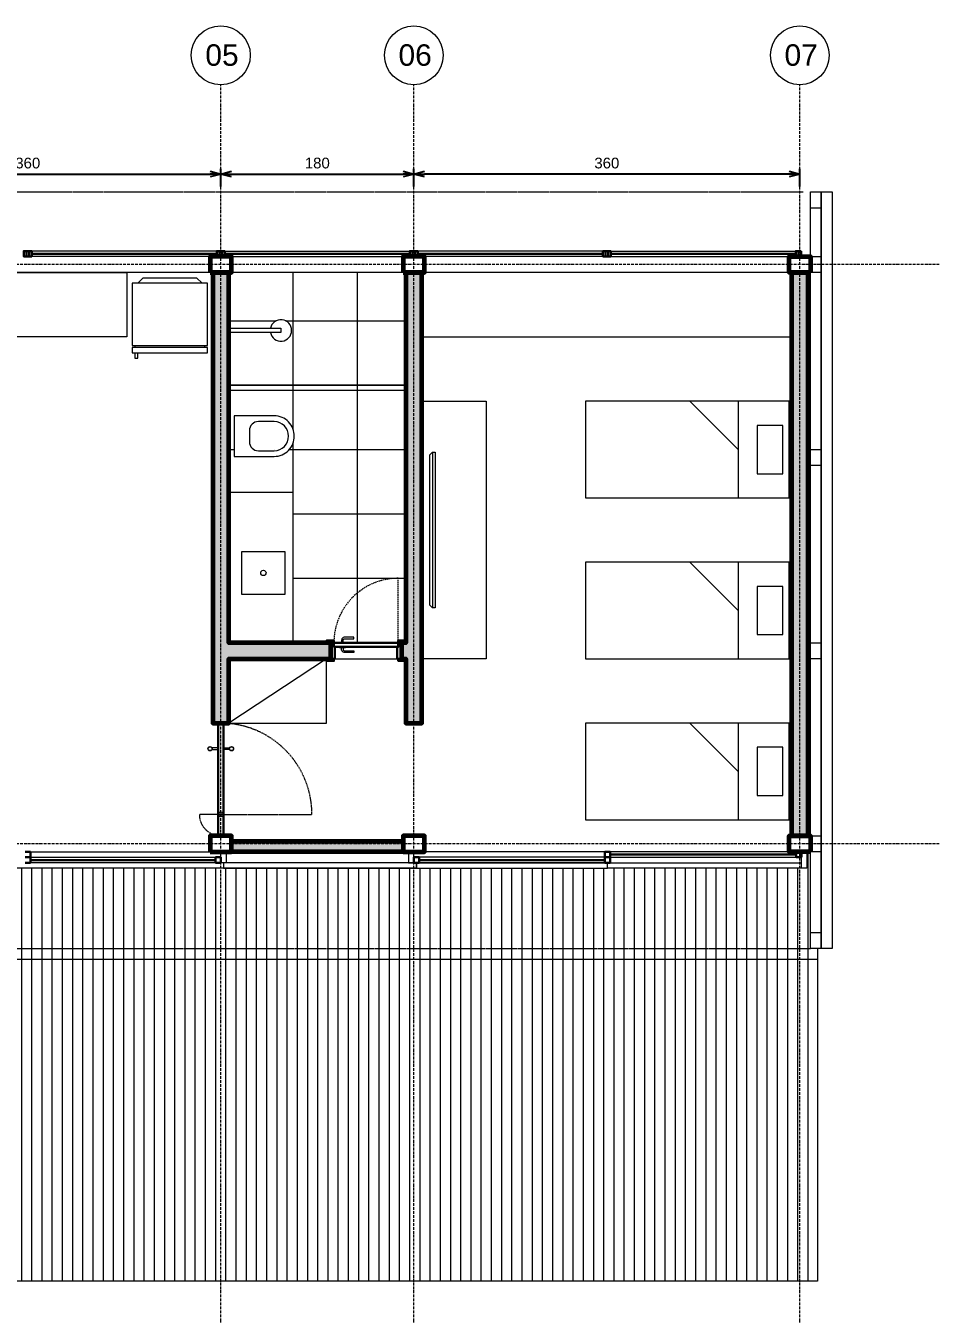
# Model space of a CAD drawing. Header units: metres. Extents: x -541 to 3567, y -3379 to 77.
# Drawn here: x 722 to 1574, y -2196 to -996 of the extents above; entities that cross this region are included whole.
import ezdxf

# ---------------------------------------------------------------- set-up
doc = ezdxf.new("R2010")
doc.units = ezdxf.units.M
doc.header["$LTSCALE"] = 0.2
doc.header["$PDMODE"] = 3
for name, pattern in [('ACAD_ISO10W100', [18, 12, -3, 0, -3]), ('HIDDEN', [9.525, 6.35, -3.175]), ('HIDDEN2', [4.7625, 3.175, -1.5875])]:
    doc.linetypes.add(name, pattern=pattern)
doc.layers.add('COTAS E ANOTAÇÕES', color=150, linetype='Continuous')
for name, color, linetype, lineweight in [('EIXOS', 8, 'ACAD_ISO10W100', 9), ('EQUIP', 61, 'Continuous', 9), ('HACH_LINHAS', 8, 'Continuous', 9), ('HACH_SÓLIDAS', 252, 'Continuous', 9), ('LINHA FINA', 1, 'Continuous', 9), ('LINHA GROSSA', 6, 'Continuous', 60), ('LINHA MÉDIA', 3, 'Continuous', 30), ('MOB', 13, 'Continuous', 9), ('PROJEÇAO', 30, 'HIDDEN2', 9)]:
    doc.layers.add(name, color=color, linetype=linetype, lineweight=lineweight)
doc.styles.add('0E1 2mm', font='arial.ttf', dxfattribs={"height": 2})
doc.styles.get("Standard").update_dxf_attribs({"font": 'arial.ttf'})
doc.dimstyles.get("Standard").update_dxf_attribs({"dimtxt": 10, "dimasz": 10, "dimexe": 5, "dimexo": 5, "dimgap": 5, "dimtad": 1, "dimdec": 0, "dimzin": 0, "dimdsep": 46, "dimtxsty": 'Standard', "dimblk": 'OPEN30', "dimcen": 2, "dimadec": 0, "dimazin": 0, "dimtfac": 1, "dimtdec": 0, "dimtofl": 0, "dimtmove": 0, "dimatfit": 3, "dimfxl": 1, "dimtolj": 1, "dimtzin": 0, "dimarcsym": 0})

# ---------------------------------------------------------------- blocks, each defined once
blk = doc.blocks.new('*U20')
at = {"color": 0}
for p, q in [((-0.45, -0.5), (0.45, -0.5)), ((0, -0.5), (-0.45, -0.95))]:
    blk.add_line(p, q, dxfattribs=at)
for points in [[(-0.45, -0.025), (-0.45, -1.925), (0.45, -1.925), (0.45, -0.025)], [(-0.225, -0.321875), (0.225, -0.321875), (0.225, -0.084375), (-0.225, -0.084375)]]:
    blk.add_lwpolyline(points, close=True, dxfattribs=at)
blk = doc.blocks.new('*U22')
at = {"color": 0}
for p, q in [((0.725, -0.05), (-0.725, -0.05)), ((0.37, -0.05), (-0.37, -0.05))]:
    blk.add_line(p, q, dxfattribs=at)
blk.add_lwpolyline([(-0.725, -0.075), (-0.725, -0.05), (-0.7, -0.025), (0.7, -0.025), (0.725, -0.05), (0.725, -0.075), (-0.725, -0.075)], dxfattribs=at)
blk = doc.blocks.new('_Open30')
at = {"color": 0, "linetype": 'ByBlock', "lineweight": -2}
for p, q in [((-1, 0.27), (0, 0)), ((0, 0), (-1, -0.27)), ((0, 0), (-1, 0))]:
    blk.add_line(p, q, dxfattribs=at)
blk = doc.blocks.new('*D34')
at = {"layer": 'COTAS E ANOTAÇÕES', "color": 0, "lineweight": -2, "transparency": 16777216}
for p, q in [((543.7, -1145.6), (543.7, -1128.9)), ((553.7, -1133.9), (893.7, -1133.9)), ((903.7, -1145.6), (903.7, -1128.9))]:
    blk.add_line(p, q, dxfattribs=at)
at = {"layer": 'Defpoints', "color": 0, "transparency": 16777216}
for p in [(903.7, -1133.9), (543.7, -1150.6), (903.7, -1150.6)]:
    blk.add_point(p, dxfattribs=at)
at = {"layer": 'COTAS E ANOTAÇÕES', "color": 0, "lineweight": -2, "transparency": 16777216, "xscale": 10, "yscale": 10, "zscale": 10, "rotation": 180}
blk.add_blockref('_Open30', (543.7, -1133.9), dxfattribs=at)
at = {"layer": 'COTAS E ANOTAÇÕES', "color": 0, "lineweight": -2, "transparency": 16777216, "xscale": 10, "yscale": 10, "zscale": 10}
blk.add_blockref('_Open30', (903.7, -1133.9), dxfattribs=at)
at = {"layer": 'COTAS E ANOTAÇÕES', "color": 0, "transparency": 16777216, "insert": (723.7, -1123.7), "char_height": 10, "attachment_point": 5}
blk.add_mtext('\\A1;360', dxfattribs=at)
blk = doc.blocks.new('*D35')
at = {"layer": 'COTAS E ANOTAÇÕES', "color": 0, "lineweight": -2, "transparency": 16777216}
for p, q in [((903.7, -1145.6), (903.7, -1128.9)), ((913.7, -1133.9), (1073.7, -1133.9)), ((1083.7, -1145.6), (1083.7, -1128.9))]:
    blk.add_line(p, q, dxfattribs=at)
at = {"layer": 'Defpoints', "color": 0, "transparency": 16777216}
for p in [(1083.7, -1133.9), (903.7, -1150.6), (1083.7, -1150.6)]:
    blk.add_point(p, dxfattribs=at)
at = {"layer": 'COTAS E ANOTAÇÕES', "color": 0, "lineweight": -2, "transparency": 16777216, "xscale": 10, "yscale": 10, "zscale": 10, "rotation": 180}
blk.add_blockref('_Open30', (903.7, -1133.9), dxfattribs=at)
at = {"layer": 'COTAS E ANOTAÇÕES', "color": 0, "lineweight": -2, "transparency": 16777216, "xscale": 10, "yscale": 10, "zscale": 10}
blk.add_blockref('_Open30', (1083.7, -1133.9), dxfattribs=at)
at = {"layer": 'COTAS E ANOTAÇÕES', "color": 0, "transparency": 16777216, "insert": (993.7, -1123.7), "char_height": 10, "attachment_point": 5}
blk.add_mtext('\\A1;180', dxfattribs=at)
blk = doc.blocks.new('*D36')
at = {"layer": 'COTAS E ANOTAÇÕES', "color": 0, "lineweight": -2, "transparency": 16777216}
for p, q in [((1083.7, -1145.6), (1083.7, -1128.9)), ((1433.7, -1133.9), (1093.7, -1133.9)), ((1443.7, -1145.6), (1443.7, -1128.9))]:
    blk.add_line(p, q, dxfattribs=at)
at = {"layer": 'Defpoints', "color": 0, "transparency": 16777216}
for p in [(1083.7, -1133.9), (1083.7, -1150.6), (1443.7, -1150.6)]:
    blk.add_point(p, dxfattribs=at)
at = {"layer": 'COTAS E ANOTAÇÕES', "color": 0, "lineweight": -2, "transparency": 16777216, "xscale": 10, "yscale": 10, "zscale": 10, "rotation": 180}
blk.add_blockref('_Open30', (1083.7, -1133.9), dxfattribs=at)
at = {"layer": 'COTAS E ANOTAÇÕES', "color": 0, "lineweight": -2, "transparency": 16777216, "xscale": 10, "yscale": 10, "zscale": 10}
blk.add_blockref('_Open30', (1443.7, -1133.9), dxfattribs=at)
at = {"layer": 'COTAS E ANOTAÇÕES', "color": 0, "transparency": 16777216, "insert": (1263.7, -1123.7), "char_height": 10, "attachment_point": 5}
blk.add_mtext('\\A1;360', dxfattribs=at)

msp = doc.modelspace()

# ---------------------------------------------------------------- hatches: boundary and pattern name
at = {"layer": 'HACH_LINHAS'}
h = msp.add_hatch(dxfattribs=at)
h.set_pattern_fill('_USER', color=256, scale=60, angle=90, double=1, pattern_type=0)
h.set_pattern_definition([(90, (11.2, -1570.64), (-60, 4e-15), []), (180, (11.2, -1570.64), (-7e-15, -60), [])])
h.paths.add_polyline_path([(911.2, -1281.6), (950, -1281.6, 9.898979), (950, -1277.6), (911.2, -1277.6), (911.2, -1225.6), (913.7, -1225.6), (1073.7, -1225.6), (1076.2, -1225.6), (1076.2, -1335.6), (911.2, -1335.6)])
h.paths.add_polyline_path([(911.2, -1335.6), (1076.2, -1335.6), (1076.2, -1568.6), (1069.2, -1568.6), (1069.2, -1510.6, 0.404482), (1009.2, -1568.6), (1002.2, -1568.6), (1002.2, -1570.6), (971.2, -1570.6), (971.2, -1430.6), (911.2, -1430.6)])
h.paths.add_polyline_path([(972.2, -1378.3, 0.411201), (953.6, -1359.2, -0.421162)], flags=16)
h.paths.add_polyline_path([(1069.2, -1510.6), (1069.2, -1570.6), (1019.9, -1570.6), (1019.9, -1570.1), (1017.9, -1570.1), (1017.9, -1568.1, -0.414214), (1018.9, -1567.1), (1027.9, -1567.1), (1027.9, -1565.6), (1018.9, -1565.6, 0.414214), (1016.4, -1568.1), (1016.4, -1570.1), (1014.4, -1570.1), (1009.2, -1570.6, -0.414214)])
edge = h.paths.add_edge_path(flags=16)
edge.add_line((916.2, -1397), (916.2, -1359.2))
edge.add_line((916.2, -1359.2), (953.6, -1359.2))
edge.add_arc((953.3, -1378.1), 18.9, 270.9729, 449.0271, ccw=False)
edge.add_line((953.6, -1397), (916.2, -1397))
at = {"layer": 'HACH_LINHAS', "transparency": 33554687}
h = msp.add_hatch(dxfattribs=at)
h.set_pattern_fill('ANSI31', color=256, scale=3, angle=45)
h.set_pattern_definition([(90, (-567.848, -3503.295), (-9.525, 2e-15), [])])
h.paths.add_polyline_path([(173.7, -2045.6), (-366.3, -2045.6), (-366.3, -2165.6), (173.7, -2165.6)])
h.paths.add_polyline_path([(1460.2, -2045.6), (1460.2, -1865.6), (173.7, -1865.6), (173.7, -2045.6), (173.7, -2165.6), (543.7, -2165.6), (1460.2, -2165.6)])
h.paths.add_polyline_path([(1453.7, -1765.6), (1450.2, -1765.6), (1450.2, -1780.6), (1445.2, -1780.6), (1264.4, -1780.6), (1086.2, -1780.6), (906.2, -1780.6), (4.1, -1780.6), (-177.1, -1780.6), (-357.8, -1780.6), (-362.8, -1780.6), (-362.8, -1765.6), (-366.3, -1765.6), (-366.3, -1855.6), (-366.3, -1865.6), (1460.2, -1865.6), (1460.2, -1855.6), (1453.7, -1855.6), (1453.7, -1840.6)])
at = {"layer": 'HACH_SÓLIDAS', "transparency": 33554687}
h = msp.add_hatch(color=256, dxfattribs=at)
h.dxf.hatch_style = 1
h.paths.add_polyline_path([(11.2, -1585.6), (15.2, -1585.6), (15.2, -1570.6), (11.2, -1570.6), (11.2, -1225.6), (-3.8, -1225.6), (-3.8, -1585.6), (-3.8, -1645.6), (11.2, -1645.6)])
h.paths.add_polyline_path([(191.2, -1225.6), (176.2, -1225.6), (176.2, -1570.6), (81.2, -1570.6), (81.2, -1585.6), (116.2, -1585.6), (176.2, -1585.6), (176.2, -1645.6), (191.2, -1645.6)])
h.paths.add_polyline_path([(173.7, -1755.6), (13.7, -1755.6), (13.7, -1765.6), (173.7, -1765.6)])
h.paths.add_polyline_path([(911.2, -1585.6), (971.2, -1585.6), (1006.2, -1585.6), (1006.2, -1570.6), (911.2, -1570.6), (911.2, -1225.6), (896.2, -1225.6), (896.2, -1585.6), (896.2, -1645.6), (911.2, -1645.6)])
h.paths.add_polyline_path([(1091.2, -1225.6), (1076.2, -1225.6), (1076.2, -1570.6), (1072.2, -1570.6), (1072.2, -1585.6), (1076.2, -1585.6), (1076.2, -1645.6), (1091.2, -1645.6)])
h.paths.add_polyline_path([(1073.7, -1755.6), (913.7, -1755.6), (913.7, -1765.6), (1073.7, -1765.6)])
h.paths.add_polyline_path([(1451.2, -1585.6), (1451.2, -1225.6), (1436.2, -1225.6), (1436.2, -1750.6), (1451.2, -1750.6)])
h.paths.add_polyline_path([(-348.8, -1225.6), (-363.8, -1225.6), (-363.8, -1585.6), (-363.8, -1750.6), (-348.8, -1750.6)])

# ---------------------------------------------------------------- linework, layer by layer
at = {"layer": 'EIXOS'}
for points in [[(903.7, -2265.6), (903.7, -1050.6)], [(1083.7, -2265.6), (1083.7, -1050.6)], [(1443.7, -2265.6), (1443.7, -1050.6)], [(1573.7, -1218.1), (-486.3, -1218.1)], [(1573.7, -1758.1), (-486.3, -1758.1)]]:
    msp.add_lwpolyline(points, dxfattribs=at)
at = {"layer": 'EIXOS', "linetype": 'Continuous'}
for centre, radius in [((903.7, -1023.2), 27.5), ((1083.7, -1023.2), 27.4), ((1443.7, -1023.2), 27.4)]:
    msp.add_circle(centre, radius, dxfattribs=at)
at = {"layer": 'EQUIP'}
for p, q in [((911.2, -1281.6), (911.2, -1277.6)), ((911.2, -1277.6), (959.8, -1277.6)), ((911.2, -1281.6), (911.2, -1277.6)), ((959.8, -1281.6), (911.2, -1281.6)), ((959.8, -1277.6), (959.8, -1281.6)), ((888.7, -1295.6), (888.7, -1293.6))]:
    msp.add_line(p, q, dxfattribs=at)
for points in [[(191.2, -1225.6), (816.2, -1225.6), (816.2, -1285.6), (191.2, -1285.6)], [(911.2, -1570.6), (971.2, -1570.6), (971.2, -1430.6), (911.2, -1430.6)], [(963.4, -1525.6), (923.4, -1525.6), (923.4, -1485.6), (963.4, -1485.6)]]:
    msp.add_lwpolyline(points, close=True, dxfattribs=at)
at = {"layer": 'EQUIP', "flags": 128}
for points in [[(891.2, -1235.6), (821.2, -1235.6), (821.2, -1293.6), (891.2, -1293.6)], [(891.2, -1295.6), (821.2, -1295.6), (821.2, -1300.6), (891.2, -1300.6)]]:
    msp.add_lwpolyline(points, close=True, dxfattribs=at)
for points in [[(826.2, -1235.6), (831.2, -1230.6), (881.2, -1230.6), (886.2, -1235.6)], [(823.7, -1293.6), (823.7, -1295.6)], [(823.7, -1300.6), (823.7, -1305.6), (826.2, -1305.6), (826.2, -1300.6)]]:
    msp.add_lwpolyline(points, dxfattribs=at)
at = {"layer": 'EQUIP'}
msp.add_lwpolyline([(972.2, -1378.3, 0.421162), (953.6, -1359.2), (916.5, -1359.2), (916.5, -1359.2), (916.5, -1359.2), (916.4, -1359.2), (916.4, -1359.2), (916.4, -1359.2), (916.4, -1359.2), (916.4, -1359.2), (916.4, -1359.2), (916.4, -1359.2), (916.4, -1359.2), (916.4, -1359.2), (916.4, -1359.2), (916.4, -1359.3), (916.4, -1359.3), (916.4, -1359.3), (916.4, -1359.3), (916.4, -1359.3), (916.4, -1359.3), (916.3, -1359.3), (916.3, -1359.3), (916.3, -1359.3), (916.3, -1359.3), (916.3, -1359.3), (916.3, -1359.3), (916.3, -1359.3), (916.3, -1359.3), (916.3, -1359.3), (916.3, -1359.3), (916.3, -1359.3), (916.3, -1359.3), (916.3, -1359.3), (916.3, -1359.3), (916.3, -1359.3), (916.3, -1359.3), (916.3, -1359.3), (916.3, -1359.3), (916.3, -1359.3), (916.3, -1359.3), (916.2, -1359.3), (916.2, -1359.4), (916.2, -1359.4), (916.2, -1359.4), (916.2, -1359.4), (916.2, -1359.4), (916.2, -1359.4), (916.2, -1359.4), (916.2, -1359.4), (916.2, -1359.4), (916.2, -1359.4), (916.2, -1359.4), (916.2, -1359.4), (916.2, -1359.4), (916.2, -1359.4), (916.2, -1359.4), (916.2, -1359.4), (916.2, -1359.5), (916.2, -1359.5), (916.2, -1359.5), (916.2, -1359.5), (916.2, -1359.5), (916.2, -1359.5), (916.2, -1359.5), (916.2, -1359.5), (916.2, -1359.5), (916.2, -1378.1), (916.2, -1396.8), (916.2, -1396.8), (916.2, -1396.8), (916.2, -1396.8), (916.2, -1396.8), (916.2, -1396.8), (916.2, -1396.8), (916.2, -1396.8), (916.2, -1396.8), (916.2, -1396.8), (916.2, -1396.8), (916.2, -1396.8), (916.2, -1396.9), (916.2, -1396.9), (916.2, -1396.9), (916.2, -1396.9), (916.2, -1396.9), (916.2, -1396.9), (916.2, -1396.9), (916.2, -1396.9), (916.2, -1396.9), (916.2, -1396.9), (916.2, -1396.9), (916.2, -1396.9), (916.2, -1396.9), (916.2, -1396.9), (916.3, -1396.9), (916.3, -1396.9), (916.3, -1396.9), (916.3, -1397), (916.3, -1397), (916.3, -1397), (916.3, -1397), (916.3, -1397), (916.3, -1397), (916.3, -1397), (916.3, -1397), (916.3, -1397), (916.3, -1397), (916.3, -1397), (916.3, -1397), (916.3, -1397), (916.3, -1397), (916.3, -1397), (916.3, -1397), (916.3, -1397), (916.4, -1397), (916.4, -1397), (916.4, -1397), (916.4, -1397), (916.4, -1397), (916.4, -1397), (916.4, -1397), (916.4, -1397), (916.4, -1397), (916.4, -1397), (916.4, -1397), (916.4, -1397), (916.4, -1397), (916.4, -1397), (916.4, -1397), (916.4, -1397), (916.5, -1397), (916.5, -1397), (916.5, -1397), (953.6, -1397, 0.421162), (972.2, -1378)], format="xyb", dxfattribs=at)
msp.add_lwpolyline([(938.8, -1364.6, 0.414604), (930.4, -1373), (930.4, -1383.3, 0.413823), (938.8, -1391.7), (953.6, -1391.7, 0.420619), (966.9, -1378.1, 0.421704), (953.6, -1364.6)], format="xyb", close=True, dxfattribs=at)
msp.add_circle((943.4, -1505.6), 2.5, dxfattribs=at)
msp.add_arc((959.8, -1279.6), 10, 191.537, 168.463, dxfattribs=at)
at = {"layer": 'LINHA FINA'}
for p, q in [((899.9, -1205.6), (727.4, -1205.6)), ((899.9, -1210.6), (727.4, -1210.6)), ((907.4, -1205.6), (1079.9, -1205.6)), ((907.4, -1210.6), (1079.9, -1210.6)), ((1260, -1205.6), (1087.4, -1205.6)), ((1260, -1210.6), (1087.4, -1210.6)), ((1267.4, -1205.6), (1439.9, -1205.6)), ((1267.4, -1210.6), (1439.9, -1210.6)), ((1010.2, -1585.6), (1068.2, -1585.6)), ((901.2, -1668.7), (895.6, -1668.7)), ((906.2, -1668.7), (911.8, -1668.7)), ((895.6, -1670.2), (901.2, -1670.2)), ((911.8, -1670.2), (906.2, -1670.2)), ((726.2, -1770.6), (898.7, -1770.6)), ((898.7, -1775.6), (726.2, -1775.6)), ((1261.9, -1770.6), (1088.7, -1770.6)), ((1088.7, -1775.6), (1261.9, -1775.6)), ((1440.2, -1765.6), (1266.9, -1765.6)), ((1266.9, -1770.6), (1440.2, -1770.6))]:
    msp.add_line(p, q, dxfattribs=at)
at = {"layer": 'LINHA FINA', "color": 1}
msp.add_line((1266.9, -1775.6), (1445.2, -1775.6), dxfattribs=at)
at = {"layer": 'LINHA FINA', "color": 3}
for points in [[(1463.7, -1165.6), (1453.7, -1165.6), (1453.7, -1150.6), (1463.7, -1150.6)], [(1463.7, -1150.6), (1473.7, -1150.6), (1473.7, -1855.6), (1463.7, -1855.6)], [(1463.7, -1225.6), (1453.7, -1225.6), (1453.7, -1210.6), (1463.7, -1210.6)], [(1463.7, -1405.6), (1453.7, -1405.6), (1453.7, -1390.6), (1463.7, -1390.6)], [(1463.7, -1585.6), (1453.7, -1585.6), (1453.7, -1570.6), (1463.7, -1570.6)], [(1463.7, -1765.6), (1453.7, -1765.6), (1453.7, -1750.6), (1463.7, -1750.6)], [(906.2, -1780.6), (1086.2, -1780.6), (1086.2, -1775.6), (906.2, -1775.6)], [(1086.2, -1780.6), (1264.4, -1780.6), (1264.4, -1775.6), (1086.2, -1775.6)], [(1463.7, -1855.6), (1453.7, -1855.6), (1453.7, -1840.6), (1463.7, -1840.6)]]:
    msp.add_lwpolyline(points, close=True, dxfattribs=at)
at = {"layer": 'LINHA FINA', "color": 1}
for points in [[(1463.7, -1150.6), (1463.7, -1150.6), (1463.7, -1855.6), (1453.7, -1855.6), (1453.7, -1150.6)], [(893.7, -1225.6), (553.7, -1225.6)], [(1073.7, -1225.6), (913.7, -1225.6)], [(1440.2, -1225.6), (1093.7, -1225.6)], [(1076.2, -1330.6), (911.2, -1330.6)], [(1076.2, -1335.6), (911.2, -1335.6)], [(724.4, -1765.6), (903.7, -1765.6)], [(1269.4, -1765.6), (1083.7, -1765.6)], [(1086.2, -1780.6), (4.1, -1780.6)], [(1445.2, -1780.6), (1264.4, -1780.6)], [(-366.3, -1855.6), (-366.3, -1865.6), (1460.2, -1865.6), (1460.2, -1865.6)], [(1460.2, -1855.6), (1460.2, -2045.6), (1460.2, -2045.6), (1460.2, -2165.6), (543.7, -2165.6)]]:
    msp.add_lwpolyline(points, dxfattribs=at)
at = {"layer": 'LINHA FINA'}
for points in [[(1014.4, -1570.6), (1014.4, -1570.1), (1019.9, -1570.1), (1019.9, -1570.6)], [(1014.4, -1574.6), (1014.4, -1575.1), (1019.9, -1575.1), (1019.9, -1574.6)]]:
    msp.add_lwpolyline(points, dxfattribs=at)
for points in [[(1017.9, -1570.1), (1017.9, -1568.1, -0.414214), (1018.9, -1567.1), (1027.9, -1567.1), (1027.9, -1565.6), (1018.9, -1565.6, 0.414214), (1016.4, -1568.1), (1016.4, -1570.1)], [(1017.9, -1575.1), (1017.9, -1577.1, 0.414214), (1018.9, -1578.1), (1027.9, -1578.1), (1027.9, -1579.6), (1018.9, -1579.6, -0.414214), (1016.4, -1577.1), (1016.4, -1575.1)]]:
    msp.add_lwpolyline(points, format="xyb", dxfattribs=at)
at = {"layer": 'LINHA FINA', "color": 3}
for points in [[(903.7, -1765.6), (908.7, -1765.6), (908.7, -1775.6), (903.7, -1775.6), (903.7, -1765.6)], [(1083.7, -1765.6), (1078.7, -1765.6), (1078.7, -1775.6), (1083.7, -1775.6), (1083.7, -1765.6)], [(1445.2, -1765.6), (1450.2, -1765.6), (1450.2, -1780.6), (1445.2, -1780.6), (1445.2, -1765.6)]]:
    msp.add_lwpolyline(points, dxfattribs=at)
at = {"layer": 'LINHA FINA'}
for centre, radius in [((893.7, -1669.4), 2), ((893.7, -1669.4), 1.8), ((913.7, -1669.4), 2), ((913.7, -1669.4), 1.8), ((903.7, -1730.6), 2.25), ((903.7, -1730.6), 0.904), ((903.7, -1730.6), 0.128)]:
    msp.add_circle(centre, radius, dxfattribs=at)
at = {"layer": 'LINHA GROSSA'}
for points in [[(893.7, -1225.6), (913.7, -1225.6), (913.7, -1210.6), (893.7, -1210.6)], [(1073.7, -1225.6), (1093.7, -1225.6), (1093.7, -1210.6), (1073.7, -1210.6)], [(1453.7, -1225.6), (1433.7, -1225.6), (1433.7, -1210.6), (1453.7, -1210.6)], [(893.7, -1765.6), (913.7, -1765.6), (913.7, -1750.6), (893.7, -1750.6)], [(1073.7, -1765.6), (1093.7, -1765.6), (1093.7, -1750.6), (1073.7, -1750.6)], [(1453.7, -1765.6), (1433.7, -1765.6), (1433.7, -1750.6), (1453.7, -1750.6)]]:
    msp.add_lwpolyline(points, close=True, dxfattribs=at)
for points in [[(911.2, -1225.6), (896.2, -1225.6), (896.2, -1585.6), (896.2, -1645.6), (911.2, -1645.6), (911.2, -1585.6), (971.2, -1585.6), (1006.2, -1585.6), (1006.2, -1570.6), (911.2, -1570.6), (911.2, -1225.6), (896.2, -1225.6)], [(1091.2, -1225.6), (1076.2, -1225.6), (1076.2, -1570.6), (1072.2, -1570.6), (1072.2, -1585.6), (1076.2, -1585.6), (1076.2, -1645.6), (1091.2, -1645.6), (1091.2, -1225.6), (1076.2, -1225.6)], [(1436.2, -1225.6), (1451.2, -1225.6), (1451.2, -1585.6), (1451.2, -1750.6), (1436.2, -1750.6), (1436.2, -1225.6), (1451.2, -1225.6)], [(1073.7, -1765.6), (913.7, -1765.6), (913.7, -1755.6), (1073.7, -1755.6), (1073.7, -1765.6)]]:
    msp.add_lwpolyline(points, dxfattribs=at)
at = {"layer": 'LINHA MÉDIA'}
for p, q in [((899.9, -1208.1), (727.4, -1208.1)), ((907.4, -1208.1), (1079.9, -1208.1)), ((1260, -1208.1), (1087.4, -1208.1)), ((1267.4, -1208.1), (1439.9, -1208.1))]:
    msp.add_line(p, q, dxfattribs=at)
at = {"layer": 'LINHA MÉDIA', "linetype": 'Continuous'}
for p, q in [((726.2, -1765.6), (721.2, -1765.6)), ((726.2, -1770.6), (721.2, -1770.6)), ((721.2, -1775.6), (726.2, -1775.6)), ((726.2, -1775.6), (726.2, -1765.6)), ((898.7, -1773.1), (726.2, -1773.1)), ((903.7, -1770.6), (898.7, -1770.6)), ((898.7, -1770.6), (898.7, -1775.6)), ((898.7, -1775.6), (903.7, -1775.6)), ((903.7, -1775.6), (903.7, -1770.6)), ((1083.7, -1775.6), (1083.7, -1770.6)), ((1083.7, -1770.6), (1088.7, -1770.6)), ((1088.7, -1775.6), (1083.7, -1775.6)), ((1088.7, -1770.6), (1088.7, -1775.6)), ((1088.7, -1773.1), (1261.9, -1773.1)), ((1261.9, -1775.6), (1261.9, -1765.6)), ((1261.9, -1765.6), (1266.9, -1765.6)), ((1261.9, -1770.6), (1266.9, -1770.6)), ((1266.9, -1775.6), (1261.9, -1775.6)), ((1266.9, -1765.6), (1266.9, -1775.6)), ((1440.2, -1768.1), (1266.9, -1768.1)), ((1440.2, -1770.6), (1440.2, -1765.6)), ((1440.2, -1765.6), (1445.2, -1765.6)), ((1445.2, -1770.6), (1440.2, -1770.6)), ((1445.2, -1770.6), (1445.2, -1765.6))]:
    msp.add_line(p, q, dxfattribs=at)
at = {"layer": 'LINHA MÉDIA'}
for points in [[(722.4, -1210.6), (719.9, -1210.6), (719.9, -1205.6), (722.4, -1205.6)], [(724.9, -1210.6), (727.4, -1210.6), (727.4, -1205.6), (724.9, -1205.6)], [(902.4, -1205.6), (899.9, -1205.6), (899.9, -1210.6), (902.4, -1210.6)], [(904.9, -1205.6), (907.4, -1205.6), (907.4, -1210.6), (904.9, -1210.6)], [(1082.4, -1210.6), (1079.9, -1210.6), (1079.9, -1205.6), (1082.4, -1205.6)], [(1084.9, -1210.6), (1087.4, -1210.6), (1087.4, -1205.6), (1084.9, -1205.6)], [(1262.4, -1205.6), (1260, -1205.6), (1260, -1210.6), (1262.4, -1210.6)], [(1264.9, -1205.6), (1267.4, -1205.6), (1267.4, -1210.6), (1264.9, -1210.6)], [(1442.4, -1210.6), (1439.9, -1210.6), (1439.9, -1205.6), (1442.4, -1205.6)]]:
    msp.add_lwpolyline(points, dxfattribs=at)
for points in [[(722.4, -1210.6), (724.9, -1210.6), (724.9, -1205.6), (722.4, -1205.6)], [(904.9, -1210.6), (902.4, -1210.6), (902.4, -1205.6), (904.9, -1205.6)], [(1084.9, -1210.6), (1082.4, -1210.6), (1082.4, -1205.6), (1084.9, -1205.6)], [(1264.9, -1210.6), (1262.4, -1210.6), (1262.4, -1205.6), (1264.9, -1205.6)], [(1444.9, -1205.6), (1442.4, -1205.6), (1442.4, -1210.6), (1444.9, -1210.6)], [(901.2, -1645.6), (906.2, -1645.6), (906.2, -1750.6), (901.2, -1750.6)]]:
    msp.add_lwpolyline(points, close=True, dxfattribs=at)
at = {"layer": 'LINHA MÉDIA', "linetype": 'Continuous'}
for points in [[(1002.2, -1570.6), (1002.2, -1568.6), (1009.2, -1568.6), (1009.2, -1570.6), (1006.2, -1570.6)], [(1006.2, -1570.6), (1009.2, -1570.6), (1009.2, -1574.6), (1010.2, -1574.6), (1010.2, -1585.6), (1006.2, -1585.6)], [(1072.2, -1570.6), (1069.2, -1570.6), (1069.2, -1574.6), (1068.2, -1574.6), (1068.2, -1585.6), (1072.2, -1585.6)], [(1072.2, -1570.6), (1069.2, -1570.6), (1069.2, -1568.6), (1076.2, -1568.6), (1076.2, -1570.6)], [(1002.2, -1585.6), (1002.2, -1587.6), (1009.2, -1587.6), (1009.2, -1585.6), (1006.2, -1585.6)], [(1072.2, -1585.6), (1069.2, -1585.6), (1069.2, -1587.6), (1076.2, -1587.6), (1076.2, -1585.6)]]:
    msp.add_lwpolyline(points, dxfattribs=at)
msp.add_lwpolyline([(1009.2, -1570.6), (1069.2, -1570.6), (1069.2, -1574.6), (1009.2, -1574.6)], close=True, dxfattribs=at)
at = {"layer": 'MOB'}
for points in [[(1436.2, -1225.6), (1091.2, -1225.6), (1091.2, -1285.6), (1436.2, -1285.6)], [(1002.2, -1585.6), (911.2, -1585.6), (911.2, -1645.6), (1002.2, -1645.6)]]:
    msp.add_lwpolyline(points, close=True, dxfattribs=at)
for points in [[(1091.2, -1345.6), (1151.2, -1345.6), (1151.2, -1585.6), (1091.2, -1585.6), (1091.2, -1345.6)], [(1002.2, -1585.6), (911.2, -1645.6)]]:
    msp.add_lwpolyline(points, dxfattribs=at)
at = {"layer": 'PROJEÇAO'}
for q in [(883.7, -1730.6), (988.7, -1730.6)]:
    msp.add_line((903.7, -1730.6), q, dxfattribs=at)
for points in [[(-366.3, -1150.6), (1447.2, -1150.6)], [(-366.3, -1855.6), (1453.7, -1855.6)]]:
    msp.add_lwpolyline(points, dxfattribs=at)
at = {"layer": 'PROJEÇAO', "linetype": 'HIDDEN'}
msp.add_lwpolyline([(1069.2, -1570.6), (1069.2, -1510.6, 0.414214), (1009.2, -1570.6)], format="xyb", dxfattribs=at)
at = {"layer": 'PROJEÇAO'}
for radius, start, end in [(85, 0, 88.5675), (20, 180, 262.8192)]:
    msp.add_arc((903.7, -1730.6), radius, start, end, dxfattribs=at)

# ---------------------------------------------------------------- block references
at = {"layer": 'MOB', "xscale": 99.99999999999737, "yscale": 99.99999999999737, "zscale": 99.99999999999737}
for name, p, rotation in [('*U20', (1436.2, -1390.6), 270), ('*U22', (1096.2, -1465.6), 90), ('*U20', (1436.2, -1540.6), 270), ('*U20', (1436.2, -1690.6), 270)]:
    msp.add_blockref(name, p, dxfattribs=dict(at, rotation=rotation))

# ---------------------------------------------------------------- texts
at = {"layer": 'EIXOS', "linetype": 'Continuous', "char_height": 20, "attachment_point": 1, "style": '0E1 2mm'}
for s, insert in [('05', (889.3, -1013)), ('06', (1069.4, -1013)), ('07', (1429.4, -1013))]:
    msp.add_mtext_dynamic_manual_height_columns(s, width=0.299, gutter_width=1, heights=[0], dxfattribs=dict(at, insert=insert))

# ---------------------------------------------------------------- dimensions: what is measured, and where the dimension line sits
at = {"layer": 'COTAS E ANOTAÇÕES'}
for base, p1, p2, picture, middle in [((903.7, -1133.9), (543.7, -1150.6), (903.7, -1150.6), '*D34', (723.7, -1123.7)), ((1083.7, -1133.9), (903.7, -1150.6), (1083.7, -1150.6), '*D35', (993.7, -1123.7))]:
    dim = msp.add_linear_dim(base=base, p1=p1, p2=p2, dimstyle='Standard', dxfattribs=at)
    dim.commit()
    dim.dimension.update_dxf_attribs({"geometry": picture, "text_midpoint": middle})
dim = msp.add_linear_dim(base=(1083.7, -1133.9), p1=(1443.7, -1150.6), p2=(1083.7, -1150.6), angle=180, dimstyle='Standard', dxfattribs=at)
dim.commit()
dim.dimension.update_dxf_attribs({"geometry": '*D36', "text_midpoint": (1263.7, -1123.7)})

doc.saveas('drawing.dxf')
